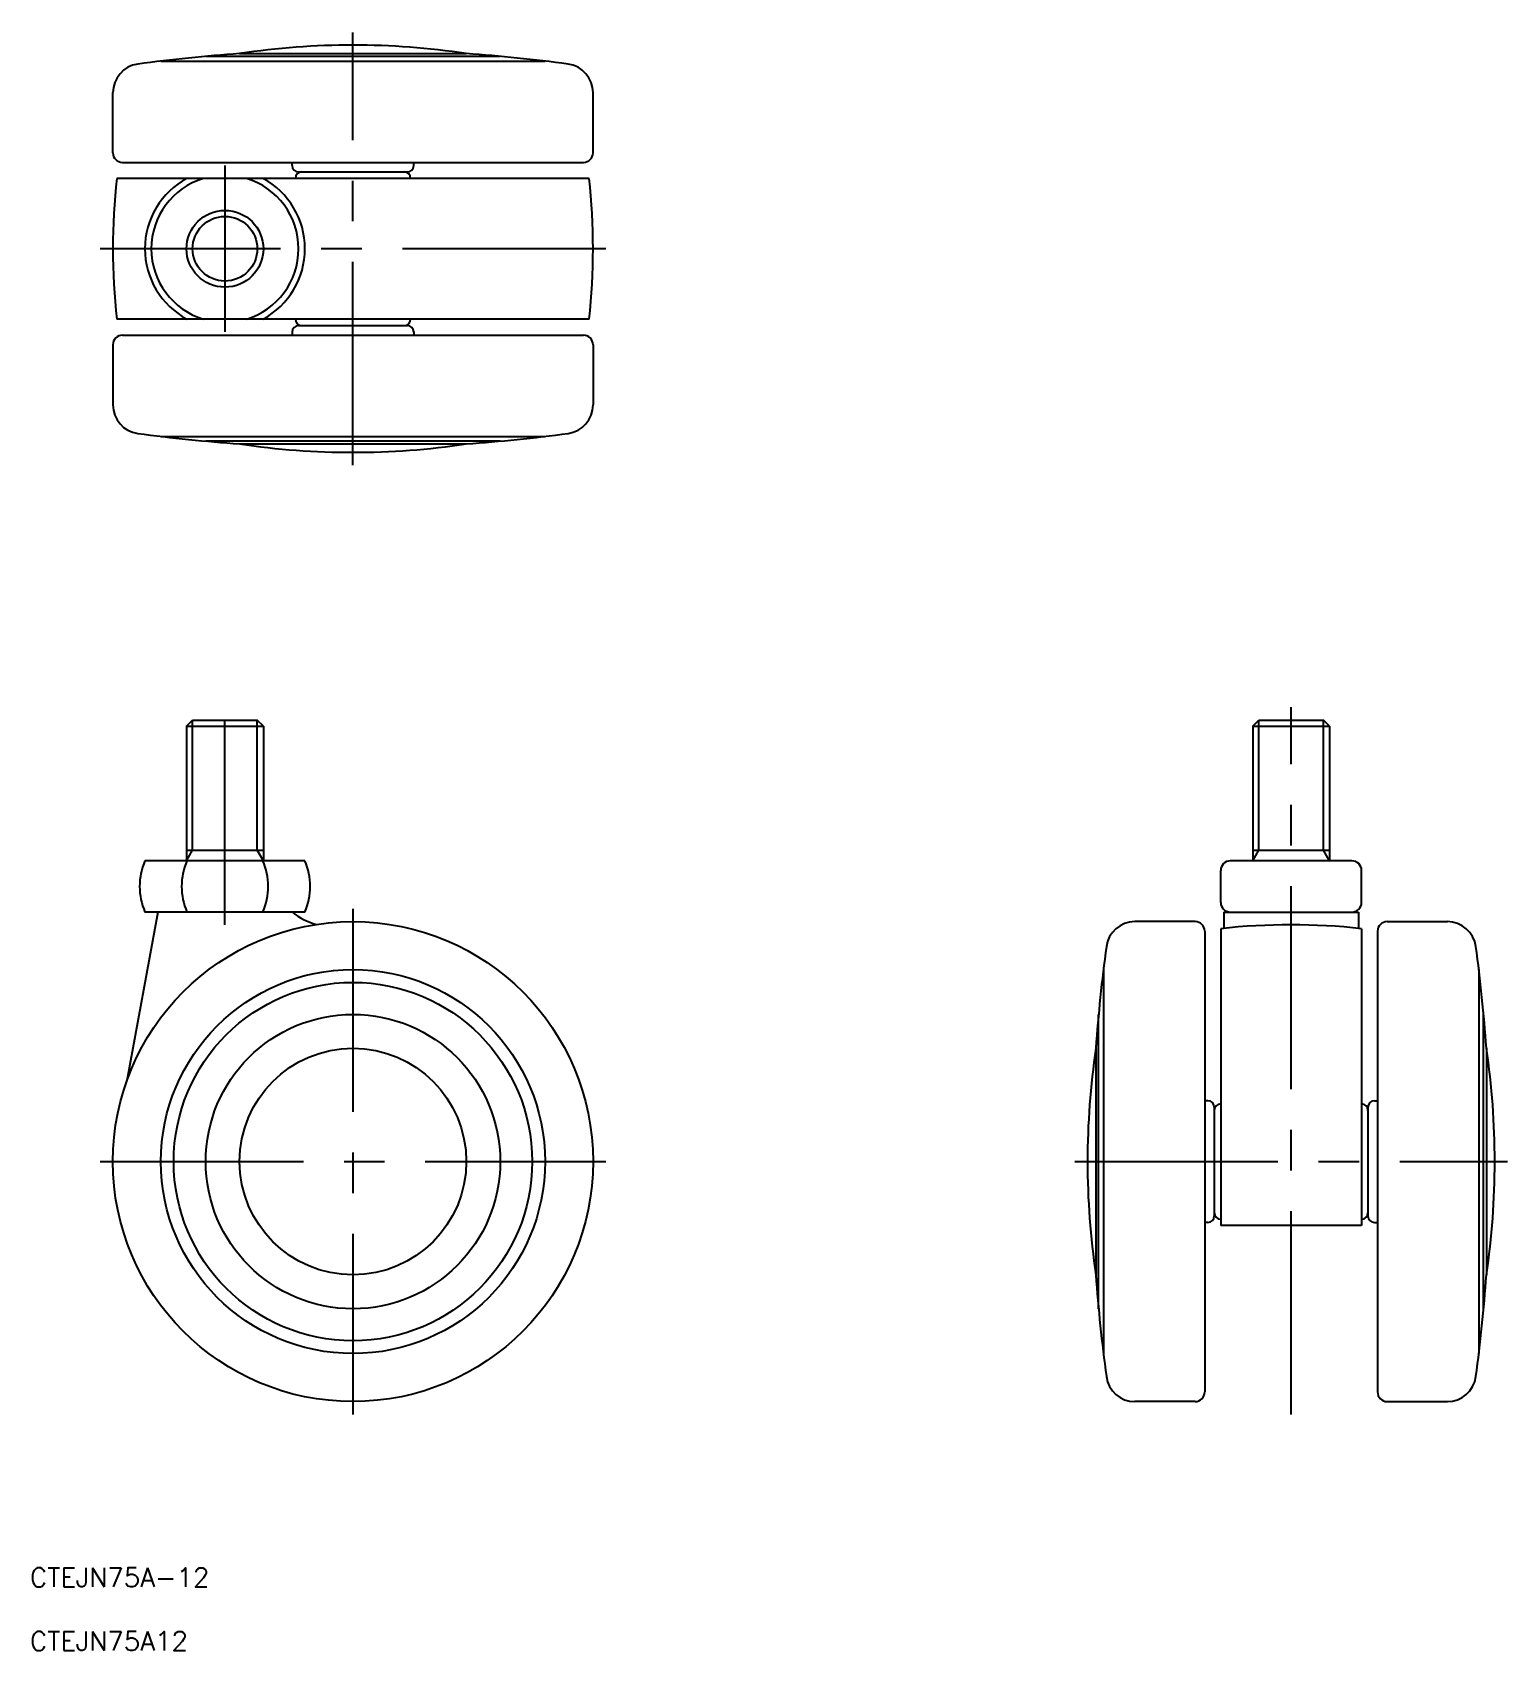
# Model space of a CAD drawing. Extents: x -50 to 180, y -76 to 176.
import ezdxf

# ---------------------------------------------------------------- set-up
doc = ezdxf.new("R2010")
doc.units = 0
doc.linetypes.add('CENTER', pattern=[50.8, 31.75, -6.35, 6.35, -6.35])
doc.layers.get('0').update_dxf_attribs({"linetype": 'CONTINUOUS'})
doc.layers.add('CENTER', color=1, linetype='CENTER')
doc.styles.get("Standard").update_dxf_attribs({"font": 'txt.shx', "height": 3, "bigfont": 'bigfont.shx'})

msp = doc.modelspace()

# ---------------------------------------------------------------- linework, layer by layer
at = {"color": 7, "linetype": 'CONTINUOUS'}
for p, q in [((-30, 171.96), (30, 171.96)), ((23, 172.71), (-23, 172.71)), ((-17.7, 173.14), (17.7, 173.14)), ((-37.5, 157.64), (-37.5, 167.04)), ((37.5, 157.64), (37.5, 167.04)), ((-36, 156.14), (36, 156.14)), ((-9.5, 155.64), (-9.5, 156.14)), ((-8.5, 154.64), (8.5, 154.64)), ((9.5, 155.64), (9.5, 156.14)), ((36.89, 153.64), (-36.89, 153.64)), ((36.89, 131.64), (-36.89, 131.64)), ((-36, 129.14), (36, 129.14)), ((-9.5, 129.64), (-9.5, 129.14)), ((-8.5, 130.64), (8.5, 130.64)), ((9.5, 129.64), (9.5, 129.14)), ((-37.5, 127.64), (-37.5, 118.24)), ((37.5, 127.64), (37.5, 118.24)), ((-30, 113.32), (30, 113.32)), ((23, 112.58), (-23, 112.58)), ((-17.7, 112.14), (17.7, 112.14)), ((-26, 68.05), (-25.05, 69)), ((-25.05, 69), (-14.95, 69)), ((-14, 68.05), (-14.95, 69)), ((140.54, 68.05), (141.49, 69)), ((141.49, 69), (151.59, 69)), ((152.54, 68.05), (151.59, 69)), ((-26, 68.05), (-14, 68.05)), ((-26, 68.05), (-26, 47)), ((-14, 68.05), (-14, 47)), ((140.54, 68.05), (152.54, 68.05)), ((140.54, 68.05), (140.54, 47)), ((152.54, 68.05), (152.54, 47)), ((-26, 48.64), (-14, 48.64)), ((140.54, 48.64), (152.54, 48.64)), ((-7.5, 47), (-32.5, 47)), ((156.04, 47), (137.04, 47)), ((135.54, 40.5), (135.54, 45.5)), ((157.54, 40.5), (157.54, 45.5)), ((-30.5, 39), (-35.31, 12.64)), ((-7.5, 39), (-32.5, 39)), ((136.04, 39), (157.04, 39)), ((136.04, 39), (136.04, 36.45)), ((157.04, 39), (157.04, 36.45)), ((131.54, 37.5), (122.14, 37.5)), ((133.04, 36), (133.04, -36)), ((135.54, 36.39), (135.54, -10)), ((157.54, 36.39), (157.54, -10)), ((160.04, 36), (160.04, -36)), ((161.54, 37.5), (170.94, 37.5)), ((117.22, 30), (117.22, -30)), ((175.86, 30), (175.86, -30)), ((116.47, -23), (116.47, 23)), ((176.61, -23), (176.61, 23)), ((116.04, 17.7), (116.04, -17.7)), ((177.04, 17.7), (177.04, -17.7)), ((133.54, 9.5), (133.04, 9.5)), ((134.54, 8.5), (134.54, -8.5)), ((158.54, 8.5), (158.54, -8.5)), ((159.54, 9.5), (160.04, 9.5)), ((133.54, -9.5), (133.04, -9.5)), ((157.54, -10), (135.54, -10)), ((159.54, -9.5), (160.04, -9.5)), ((131.54, -37.5), (122.14, -37.5)), ((161.54, -37.5), (170.94, -37.5))]:
    msp.add_line(p, q, dxfattribs=at)
at = {"color": 3, "linetype": 'CONTINUOUS'}
for p, q in [((-25.05, 48.64), (-25.05, 69)), ((-14.95, 48.64), (-14.95, 69)), ((141.49, 48.64), (141.49, 69)), ((151.59, 48.64), (151.59, 69)), ((-26, 47), (-25.05, 48.64)), ((-14, 47), (-14.95, 48.64)), ((140.54, 47), (141.49, 48.64)), ((152.54, 47), (151.59, 48.64))]:
    msp.add_line(p, q, dxfattribs=at)
at = {"color": 7, "linetype": 'CONTINUOUS'}
for centre, radius in [((-20, 142.64), 6), ((0, 0), 37.5), ((0, 0), 30), ((0, 0), 28), ((0, 0), 23), ((0, 0), 17.7)]:
    msp.add_circle(centre, radius, dxfattribs=at)
at = {"color": 3, "linetype": 'CONTINUOUS'}
msp.add_circle((-20, 142.64), 5.05, dxfattribs=at)
at = {"color": 7, "linetype": 'CONTINUOUS'}
for centre, radius, start, end in [((0, -76.23), 250, 94.0599, 97.7251), ((0, 54.46), 120, 81.5179, 98.4821), ((0, -76.23), 250, 82.2749, 85.9401), ((-33, 167.04), 4.5, 97.7251, 180), ((33, 167.04), 4.5, 360, 82.2749), ((-36, 157.64), 1.5, 180, 270), ((36, 157.64), 1.5, 270, 360), ((-8.5, 155.64), 1, 180, 270), ((-8, 153.64), 1, 90, 180), ((8, 153.64), 1, 360, 90), ((8.5, 155.64), 1, 270, 360), ((62.5, 142.64), 100, 173.6847, 186.3153), ((-20, 142.64), 12.5, 118.3576, 241.6424), ((-20, 142.64), 11.5, 106.9574, 253.0426), ((-20, 142.64), 11.5, 286.9574, 73.0426), ((-20, 142.64), 12.5, 298.3576, 61.6424), ((-62.5, 142.64), 100, 353.6847, 6.3153), ((-8, 131.64), 1, 180, 270), ((8, 131.64), 1, 270, 360), ((-36, 127.64), 1.5, 90, 180), ((-8.5, 129.64), 1, 90, 180), ((8.5, 129.64), 1, 360, 90), ((36, 127.64), 1.5, 360, 90), ((-33, 118.24), 4.5, 180, 262.2749), ((33, 118.24), 4.5, 277.7251, 360), ((0, 361.52), 250, 262.2749, 265.9401), ((0, 230.83), 120, 261.5179, 278.4821), ((0, 361.52), 250, 274.0599, 277.7251), ((-23.33, 43), 10, 156.4218, 203.5782), ((-16.77, 43), 10, 156.4218, 203.5782), ((-23.23, 43), 10, 336.4218, 23.5782), ((-16.67, 43), 10, 336.4218, 23.5782), ((137.04, 45.5), 1.5, 90, 180), ((156.04, 45.5), 1.5, 0, 90), ((137.04, 40.5), 1.5, 180, 270), ((156.04, 40.5), 1.5, 270, 360), ((-3.14, 46.72), 10, 230.5154, 254.9856), ((122.14, 33), 4.5, 90, 172.2749), ((131.54, 36), 1.5, 0, 90), ((146.54, -63), 100, 83.6847, 96.3153), ((161.54, 36), 1.5, 90, 180), ((170.94, 33), 4.5, 7.7251, 90), ((365.41, 0), 250, 172.2749, 175.9401), ((-72.33, 0), 250, 4.0599, 7.7251), ((234.73, 0), 120, 171.5179, 188.4821), ((58.35, 0), 120, 351.5179, 8.4821), ((133.54, 8.5), 1, 0, 90), ((135.54, 8), 1, 90, 180), ((157.54, 8), 1, 0, 90), ((159.54, 8.5), 1, 90, 180), ((133.54, -8.5), 1, 270, 360), ((135.54, -8), 1, 180, 270), ((157.54, -8), 1, 270, 360), ((159.54, -8.5), 1, 180, 270), ((365.41, 0), 250, 184.0599, 187.7251), ((-72.33, 0), 250, 352.2749, 355.9401), ((122.14, -33), 4.5, 187.7251, 270), ((170.94, -33), 4.5, 270, 352.2749), ((131.54, -36), 1.5, 270, 360), ((161.54, -36), 1.5, 180, 270)]:
    msp.add_arc(centre, radius, start, end, dxfattribs=at)
at = {"layer": 'CENTER', "color": 1, "linetype": 'CENTER'}
for p, q in [((0, 108.83), (0, 176.46)), ((-20, 155.64), (-20, 129.64)), ((39.5, 142.64), (-39.5, 142.64)), ((-20, 37), (-20, 71)), ((146.54, -39.5), (146.54, 71)), ((0, 39.5), (0, -39.5)), ((-39.5, 0), (39.5, 0)), ((112.73, 0), (180.35, 0))]:
    msp.add_line(p, q, dxfattribs=at)

# ---------------------------------------------------------------- texts
at = {"color": 7, "linetype": 'CONTINUOUS'}
for s, p in [('CTEJN75A-12', (-50.46, -66.47)), ('CTEJN75A12', (-50.46, -76.42))]:
    msp.add_text(s, height=3, dxfattribs=at).set_placement(p)

doc.saveas('drawing.dxf')
